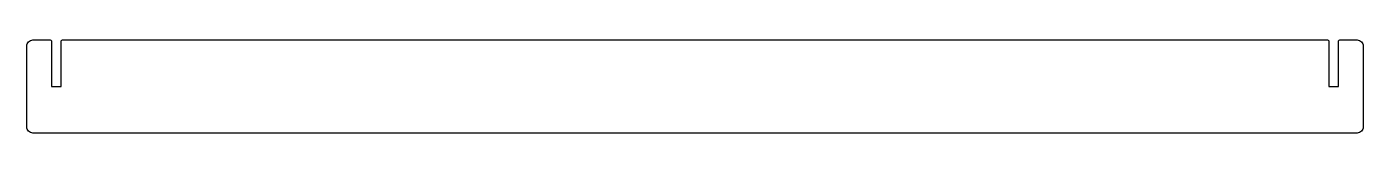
# Model space of a CAD drawing. Header units: millimetres. Extents: x -8 to 421, y 0 to 30.
import ezdxf

# ---------------------------------------------------------------- set-up
doc = ezdxf.new("R2010")
doc.units = ezdxf.units.MM
doc.layers.get('0').update_dxf_attribs({"linetype": 'CONTINUOUS'})

msp = doc.modelspace()

# ---------------------------------------------------------------- linework, layer by layer
msp.add_lwpolyline([(3, 29.5, -0.414214), (3.5, 30), (409.5, 30, -0.414214), (410, 29.5), (410, 15), (413, 15), (413, 29.5, -0.414214), (413.5, 30), (419, 30, -0.414214), (421, 28), (421, 2, -0.414214), (419, 0), (-6, 0, -0.414214), (-8, 2), (-8, 28, -0.414214), (-6, 30), (-0.5, 30, -0.414214), (0, 29.5), (0, 15), (3, 15)], format="xyb", close=True)

doc.saveas('drawing.dxf')
